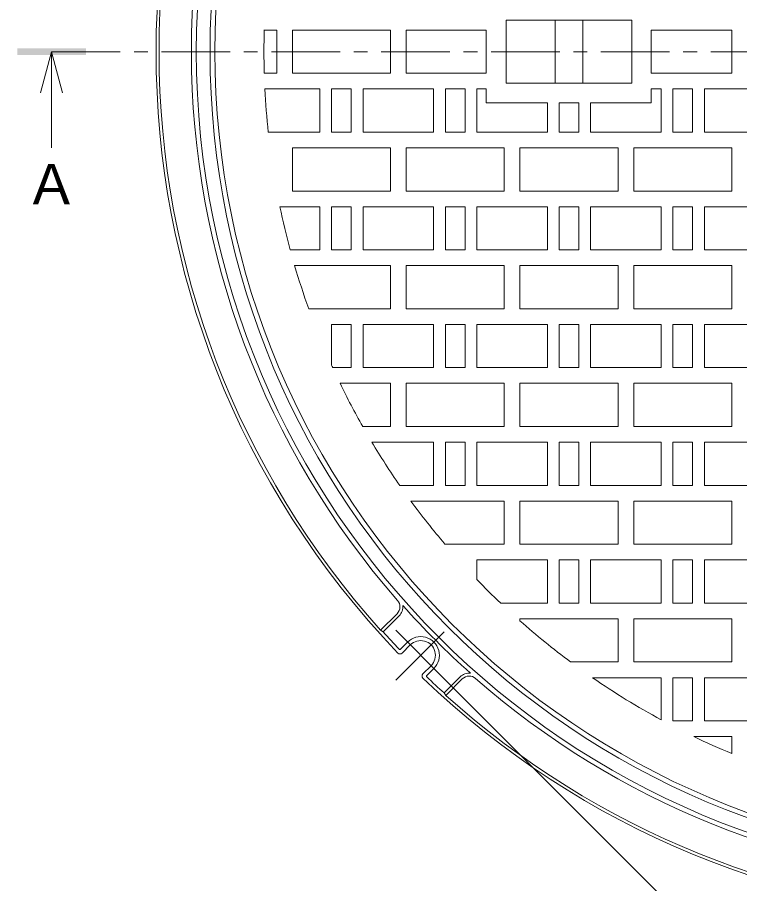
# Model space of a CAD drawing. Units: millimetres, scale not verified. Extents: x -1027 to 1330, y -949 to 948.
# Drawn here: x -1027 to -658.8, y 51.3 to 492.8 of the extents above; entities that cross this region are included whole.
import ezdxf
from ezdxf.enums import TextEntityAlignment as Align

# ---------------------------------------------------------------- set-up
doc = ezdxf.new("R2010")
doc.units = ezdxf.units.MM
doc.header["$LTSCALE"] = 7
doc.linetypes.add('CHAIN1', pattern=[8, 5, -1, 1, -1])
for name, color, linetype, lineweight in [('0-0_通り芯', 3, 'CHAIN1', 9), ('0-1_躯体', 2, 'Continuous', 9), ('0-2_仕上', 3, 'Continuous', 9), ('0-4_その他', 7, 'Continuous', 9), ('0-5_寸法', 7, 'Continuous', 9)]:
    doc.layers.add(name, color=color, linetype=linetype, lineweight=lineweight)
doc.styles.add('ＭＳ ゴシック', font='')
doc.styles.get('ＭＳ ゴシック').set_extended_font_data('MS Gothic')

msp = doc.modelspace()

# ---------------------------------------------------------------- linework, layer by layer
at = {"layer": '0-0_通り芯'}
msp.add_line((-1009.529, 475.265), (-18.081, 475.265), dxfattribs=at)
at = {"layer": '0-1_躯体'}
for p, q in [((-833.455, 188.849), (-841.813, 180.491)), ((-832.394, 187.788), (-840.594, 179.588)), ((-840.595, 179.587), (-841.813, 180.491)), ((-828.114, 174.391), (-831.71, 170.794)), ((-826.7, 172.977), (-830.877, 168.799)), ((-816.093, 162.37), (-820.271, 158.192)), ((-814.679, 160.956), (-818.275, 157.359)), ((-801.281, 156.675), (-809.482, 148.475)), ((-800.221, 155.615), (-808.579, 147.257)), ((-808.579, 147.257), (-809.482, 148.475))]:
    msp.add_line(p, q, dxfattribs=at)
at = {"layer": '0-1_躯体', "linetype": 'CHAIN1'}
for p, q in [((-834.152, 180.429), (-808.641, 154.918)), ((-834.152, 154.918), (-808.641, 180.429))]:
    msp.add_line(p, q, dxfattribs=at)
at = {"layer": '0-1_躯体'}
for centre, radius, start, end in [((-513.805, 475.265), 422, 0, 180), ((-513.805, 475.265), 415, 0, 180), ((-513.805, 475.265), 442.5, 136.16942, 223.83061), ((-513.805, 475.265), 441, 138.05463, 180), ((-513.805, 475.265), 424.5, 138.80473, 180), ((-513.805, 475.265), 441, 180, 221.94537), ((-513.805, 475.265), 424.5, 180, 221.19527), ((-513.805, 475.265), 422, 180, 0), ((-513.805, 475.265), 415, 180, 0), ((-836.99, 192.384), 5, 314.99919, 41.19533), ((-836.99, 192.384), 6.5, 314.99939, 6.07809), ((-513.805, 475.265), 424.2, 221.70029, 228.29971), ((-513.805, 475.265), 440.7, 222.13858, 223.6983), ((-821.396, 167.673), 9.5, 314.99979, 135.00043), ((-821.396, 167.673), 7.5, 315, 135.00027), ((-831.938, 169.86), 1.5, 223.83031, 315), ((-832.064, 171.148), 0.5, 223.69914, 315), ((-819.21, 157.132), 1.5, 135.00134, 226.16969), ((-513.805, 475.265), 442.5, 226.16937, 268.89433), ((-817.922, 157.006), 0.5, 135, 226.30086), ((-513.805, 475.265), 440.7, 226.30168, 227.8614), ((-796.686, 152.079), 6.5, 83.92191, 135), ((-796.686, 152.079), 5, 48.80467, 135), ((-513.805, 475.265), 424.5, 228.80473, 267.13043), ((-513.805, 475.265), 441, 228.05463, 267.8556)]:
    msp.add_arc(centre, radius, start, end, dxfattribs=at)
at = {"layer": '0-2_仕上'}
for p, q in [((-713.805, 491.265), (-777.805, 491.265)), ((-777.805, 491.265), (-777.805, 459.265)), ((-752.805, 491.265), (-752.805, 459.265)), ((-738.805, 459.265), (-738.805, 491.265)), ((-713.805, 459.265), (-713.805, 491.265)), ((-901.149, 486.265), (-894.805, 486.265)), ((-894.805, 464.265), (-894.805, 486.265)), ((-886.805, 486.265), (-836.805, 486.265)), ((-886.805, 464.265), (-886.805, 486.265)), ((-836.805, 464.265), (-836.805, 486.265)), ((-828.805, 486.265), (-787.986, 486.265)), ((-828.805, 464.265), (-828.805, 486.265)), ((-787.986, 464.265), (-787.986, 486.265)), ((-704.001, 486.265), (-662.805, 486.265)), ((-704.001, 486.265), (-704.001, 464.265)), ((-662.805, 464.265), (-662.805, 486.265)), ((-901.149, 464.265), (-894.805, 464.265)), ((-886.805, 464.265), (-836.805, 464.265)), ((-828.805, 464.265), (-787.986, 464.265)), ((-704.001, 464.265), (-662.805, 464.265)), ((-713.805, 459.265), (-777.805, 459.265)), ((-872.805, 456.265), (-900.839, 456.265)), ((-872.805, 434.265), (-872.805, 456.265)), ((-850.805, 456.265), (-814.805, 456.265)), ((-808.805, 456.265), (-808.805, 434.265)), ((-798.805, 456.265), (-808.805, 456.265)), ((-798.805, 434.265), (-798.805, 456.265)), ((-792.805, 456.265), (-792.805, 434.265)), ((-792.805, 456.265), (-787.986, 456.265)), ((-787.986, 449.265), (-787.986, 456.265)), ((-704.001, 449.265), (-704.001, 456.265)), ((-698.805, 456.265), (-704.001, 456.265)), ((-756.805, 449.265), (-787.986, 449.265)), ((-756.805, 434.265), (-756.805, 449.265)), ((-750.805, 449.265), (-750.805, 434.265)), ((-740.805, 449.265), (-750.805, 449.265)), ((-740.805, 434.265), (-740.805, 449.265)), ((-734.805, 449.265), (-734.805, 434.265)), ((-704.001, 449.265), (-734.805, 449.265)), ((-899.129, 434.265), (-872.805, 434.265)), ((-808.805, 434.265), (-798.805, 434.265)), ((-792.805, 434.265), (-756.805, 434.265)), ((-750.805, 434.265), (-740.805, 434.265)), ((-886.805, 426.265), (-886.805, 404.265)), ((-886.805, 426.265), (-836.805, 426.265)), ((-836.805, 404.265), (-836.805, 426.265)), ((-828.805, 426.265), (-828.805, 404.265)), ((-828.805, 426.265), (-778.805, 426.265)), ((-778.805, 404.265), (-778.805, 426.265)), ((-770.805, 426.265), (-770.805, 404.265)), ((-770.805, 426.265), (-720.805, 426.265)), ((-720.805, 404.265), (-720.805, 426.265)), ((-712.805, 426.265), (-712.805, 404.265)), ((-712.805, 426.265), (-662.805, 426.265)), ((-662.805, 426.265), (-662.805, 404.265)), ((-886.805, 404.265), (-836.805, 404.265)), ((-828.805, 404.265), (-778.805, 404.265)), ((-770.805, 404.265), (-720.805, 404.265)), ((-712.805, 404.265), (-662.805, 404.265)), ((-872.805, 396.265), (-893.166, 396.265)), ((-872.805, 374.265), (-872.805, 396.265)), ((-850.805, 396.265), (-814.805, 396.265)), ((-808.805, 396.265), (-808.805, 374.265)), ((-798.805, 396.265), (-808.805, 396.265)), ((-798.805, 374.265), (-798.805, 396.265)), ((-887.911, 374.265), (-872.805, 374.265)), ((-808.805, 374.265), (-798.805, 374.265)), ((-885.659, 366.265), (-836.805, 366.265)), ((-836.805, 344.265), (-836.805, 366.265)), ((-828.805, 366.265), (-828.805, 344.265)), ((-828.805, 366.265), (-778.805, 366.265)), ((-778.805, 344.265), (-778.805, 366.265)), ((-770.805, 366.265), (-770.805, 344.265)), ((-770.805, 366.265), (-720.805, 366.265)), ((-720.805, 344.265), (-720.805, 366.265)), ((-712.805, 366.265), (-712.805, 344.265)), ((-712.805, 366.265), (-662.805, 366.265)), ((-662.805, 366.265), (-662.805, 344.265)), ((-878.49, 344.265), (-836.805, 344.265)), ((-828.805, 344.265), (-778.805, 344.265)), ((-770.805, 344.265), (-720.805, 344.265)), ((-712.805, 344.265), (-662.805, 344.265)), ((-866.805, 336.265), (-866.805, 315.431)), ((-850.805, 336.265), (-814.805, 336.265)), ((-808.805, 336.265), (-808.805, 314.265)), ((-798.805, 336.265), (-808.805, 336.265)), ((-798.805, 314.265), (-798.805, 336.265)), ((-866.275, 314.265), (-856.805, 314.265)), ((-808.805, 314.265), (-798.805, 314.265)), ((-862.51, 306.265), (-836.805, 306.265)), ((-836.805, 284.265), (-836.805, 306.265)), ((-828.805, 306.265), (-828.805, 284.265)), ((-828.805, 306.265), (-778.805, 306.265)), ((-778.805, 284.265), (-778.805, 306.265)), ((-770.805, 306.265), (-770.805, 284.265)), ((-770.805, 306.265), (-720.805, 306.265)), ((-720.805, 284.265), (-720.805, 306.265)), ((-712.805, 306.265), (-712.805, 284.265)), ((-712.805, 306.265), (-662.805, 306.265)), ((-662.805, 306.265), (-662.805, 284.265)), ((-850.962, 284.265), (-836.805, 284.265)), ((-828.805, 284.265), (-778.805, 284.265)), ((-770.805, 284.265), (-720.805, 284.265)), ((-712.805, 284.265), (-662.805, 284.265)), ((-846.303, 276.265), (-814.805, 276.265)), ((-814.805, 254.265), (-814.805, 276.265)), ((-808.805, 276.265), (-808.805, 254.265)), ((-798.805, 276.265), (-808.805, 276.265)), ((-798.805, 254.265), (-798.805, 276.265)), ((-832.105, 254.265), (-814.805, 254.265)), ((-808.805, 254.265), (-798.805, 254.265)), ((-826.399, 246.265), (-778.805, 246.265)), ((-778.805, 224.265), (-778.805, 246.265)), ((-770.805, 246.265), (-770.805, 224.265)), ((-770.805, 246.265), (-720.805, 246.265)), ((-720.805, 224.265), (-720.805, 246.265)), ((-712.805, 246.265), (-712.805, 224.265)), ((-712.805, 246.265), (-662.805, 246.265)), ((-662.805, 246.265), (-662.805, 224.265)), ((-809.025, 224.265), (-778.805, 224.265)), ((-770.805, 224.265), (-720.805, 224.265)), ((-712.805, 224.265), (-662.805, 224.265)), ((-792.805, 216.265), (-792.805, 206.35)), ((-780.629, 194.264), (-756.805, 194.264)), ((-770.805, 186.265), (-720.805, 186.265)), ((-770.805, 186.265), (-770.805, 185.252)), ((-720.805, 164.265), (-720.805, 186.265)), ((-712.805, 186.265), (-712.805, 164.265)), ((-712.805, 186.265), (-662.805, 186.265)), ((-662.805, 186.265), (-662.805, 164.265)), ((-744.965, 164.265), (-720.805, 164.265)), ((-712.805, 164.265), (-662.805, 164.265)), ((-698.805, 156.265), (-733.794, 156.265)), ((-698.805, 134.778), (-698.805, 156.265)), ((-682.195, 126.265), (-662.805, 126.265)), ((-662.805, 126.265), (-662.805, 117.557))]:
    msp.add_line(p, q, dxfattribs=at)
for points in [[(-866.805, 456.265), (-866.805, 434.265), (-856.805, 434.265), (-856.805, 456.265)], [(-692.805, 456.265), (-692.805, 434.265), (-682.805, 434.265), (-682.805, 456.265)], [(-676.805, 456.265), (-676.805, 434.265), (-640.805, 434.265), (-640.805, 456.265)], [(-866.805, 396.265), (-866.805, 374.265), (-856.805, 374.265), (-856.805, 396.265)], [(-792.805, 396.265), (-792.805, 374.265), (-756.805, 374.265), (-756.805, 396.265)], [(-750.805, 396.265), (-750.805, 374.265), (-740.805, 374.265), (-740.805, 396.265)], [(-734.805, 396.265), (-734.805, 374.265), (-698.805, 374.265), (-698.805, 396.265)], [(-692.805, 396.265), (-692.805, 374.265), (-682.805, 374.265), (-682.805, 396.265)], [(-676.805, 396.265), (-676.805, 374.265), (-640.805, 374.265), (-640.805, 396.265)], [(-792.805, 336.265), (-792.805, 314.265), (-756.805, 314.265), (-756.805, 336.265)], [(-750.805, 336.265), (-750.805, 314.265), (-740.805, 314.265), (-740.805, 336.265)], [(-734.805, 336.265), (-734.805, 314.265), (-698.805, 314.265), (-698.805, 336.265)], [(-692.805, 336.265), (-692.805, 314.265), (-682.805, 314.265), (-682.805, 336.265)], [(-676.805, 336.265), (-676.805, 314.265), (-640.805, 314.265), (-640.805, 336.265)], [(-792.805, 276.265), (-792.805, 254.265), (-756.805, 254.265), (-756.805, 276.265)], [(-750.805, 276.265), (-750.805, 254.265), (-740.805, 254.265), (-740.805, 276.265)], [(-734.805, 276.265), (-734.805, 254.265), (-698.805, 254.265), (-698.805, 276.265)], [(-692.805, 276.265), (-692.805, 254.265), (-682.805, 254.265), (-682.805, 276.265)], [(-676.805, 276.265), (-676.805, 254.265), (-640.805, 254.265), (-640.805, 276.265)], [(-750.805, 216.265), (-750.805, 194.264), (-740.805, 194.264), (-740.805, 216.265)], [(-734.805, 216.265), (-734.805, 194.264), (-698.805, 194.264), (-698.805, 216.265)], [(-692.805, 216.265), (-692.805, 194.264), (-682.805, 194.264), (-682.805, 216.265)], [(-676.805, 216.265), (-676.805, 194.264), (-640.805, 194.264), (-640.805, 216.265)], [(-692.805, 156.265), (-692.805, 134.265), (-682.805, 134.265), (-682.805, 156.265)], [(-676.805, 156.265), (-676.805, 134.265), (-640.805, 134.265), (-640.805, 156.265)]]:
    msp.add_lwpolyline(points, close=True, dxfattribs=at)
for points in [[(-850.805, 456.265), (-850.805, 434.265), (-814.805, 434.265), (-814.805, 456.265)], [(-734.805, 434.265), (-698.805, 434.265), (-698.805, 456.265)], [(-850.805, 396.265), (-850.805, 374.265), (-814.805, 374.265), (-814.805, 396.265)], [(-856.805, 314.265), (-856.805, 336.265), (-866.805, 336.265)], [(-850.805, 336.265), (-850.805, 314.265), (-814.805, 314.265), (-814.805, 336.265)], [(-756.805, 194.264), (-756.805, 216.265), (-792.805, 216.265)]]:
    msp.add_lwpolyline(points, dxfattribs=at)
msp.add_circle((-513.805, 475.265), 412.5, dxfattribs=at)
for start, end in [(178.34622, 181.62668), (182.81047, 186.07362), (191.7634, 195.10838), (196.33725, 199.75902), (204.36044, 204.54982), (205.85718, 209.5316), (210.90047, 214.77277), (216.22574, 220.37161), (223.94551, 226.48235), (228.45361, 233.37729), (235.409, 241.48299), (244.24301, 247.38625)]:
    msp.add_arc((-513.805, 475.265), 387.5, start, end, dxfattribs=at)
at = {"layer": '0-4_その他'}
msp.add_line((-468.192, -185.524), (-811.497, 157.774), dxfattribs=at)
at = {"layer": '0-5_寸法', "color": 4}
for q in [(-1015.129, 454.265), (-1009.529, 426.265), (-1003.929, 454.265)]:
    msp.add_line((-1009.529, 475.265), q, dxfattribs=at)
msp.add_solid([(-1027.029, 473.515), (-992.029, 473.515), (-1027.029, 477.015), (-992.029, 477.015)], dxfattribs=at)

# ---------------------------------------------------------------- texts
at = {"layer": '0-5_寸法', "color": 2, "style": 'ＭＳ ゴシック'}
msp.add_text('Ａ', height=20.53, dxfattribs=at).set_placement((-1023.529, 391.265), align=Align.BOTTOM_LEFT)

doc.saveas('drawing.dxf')
